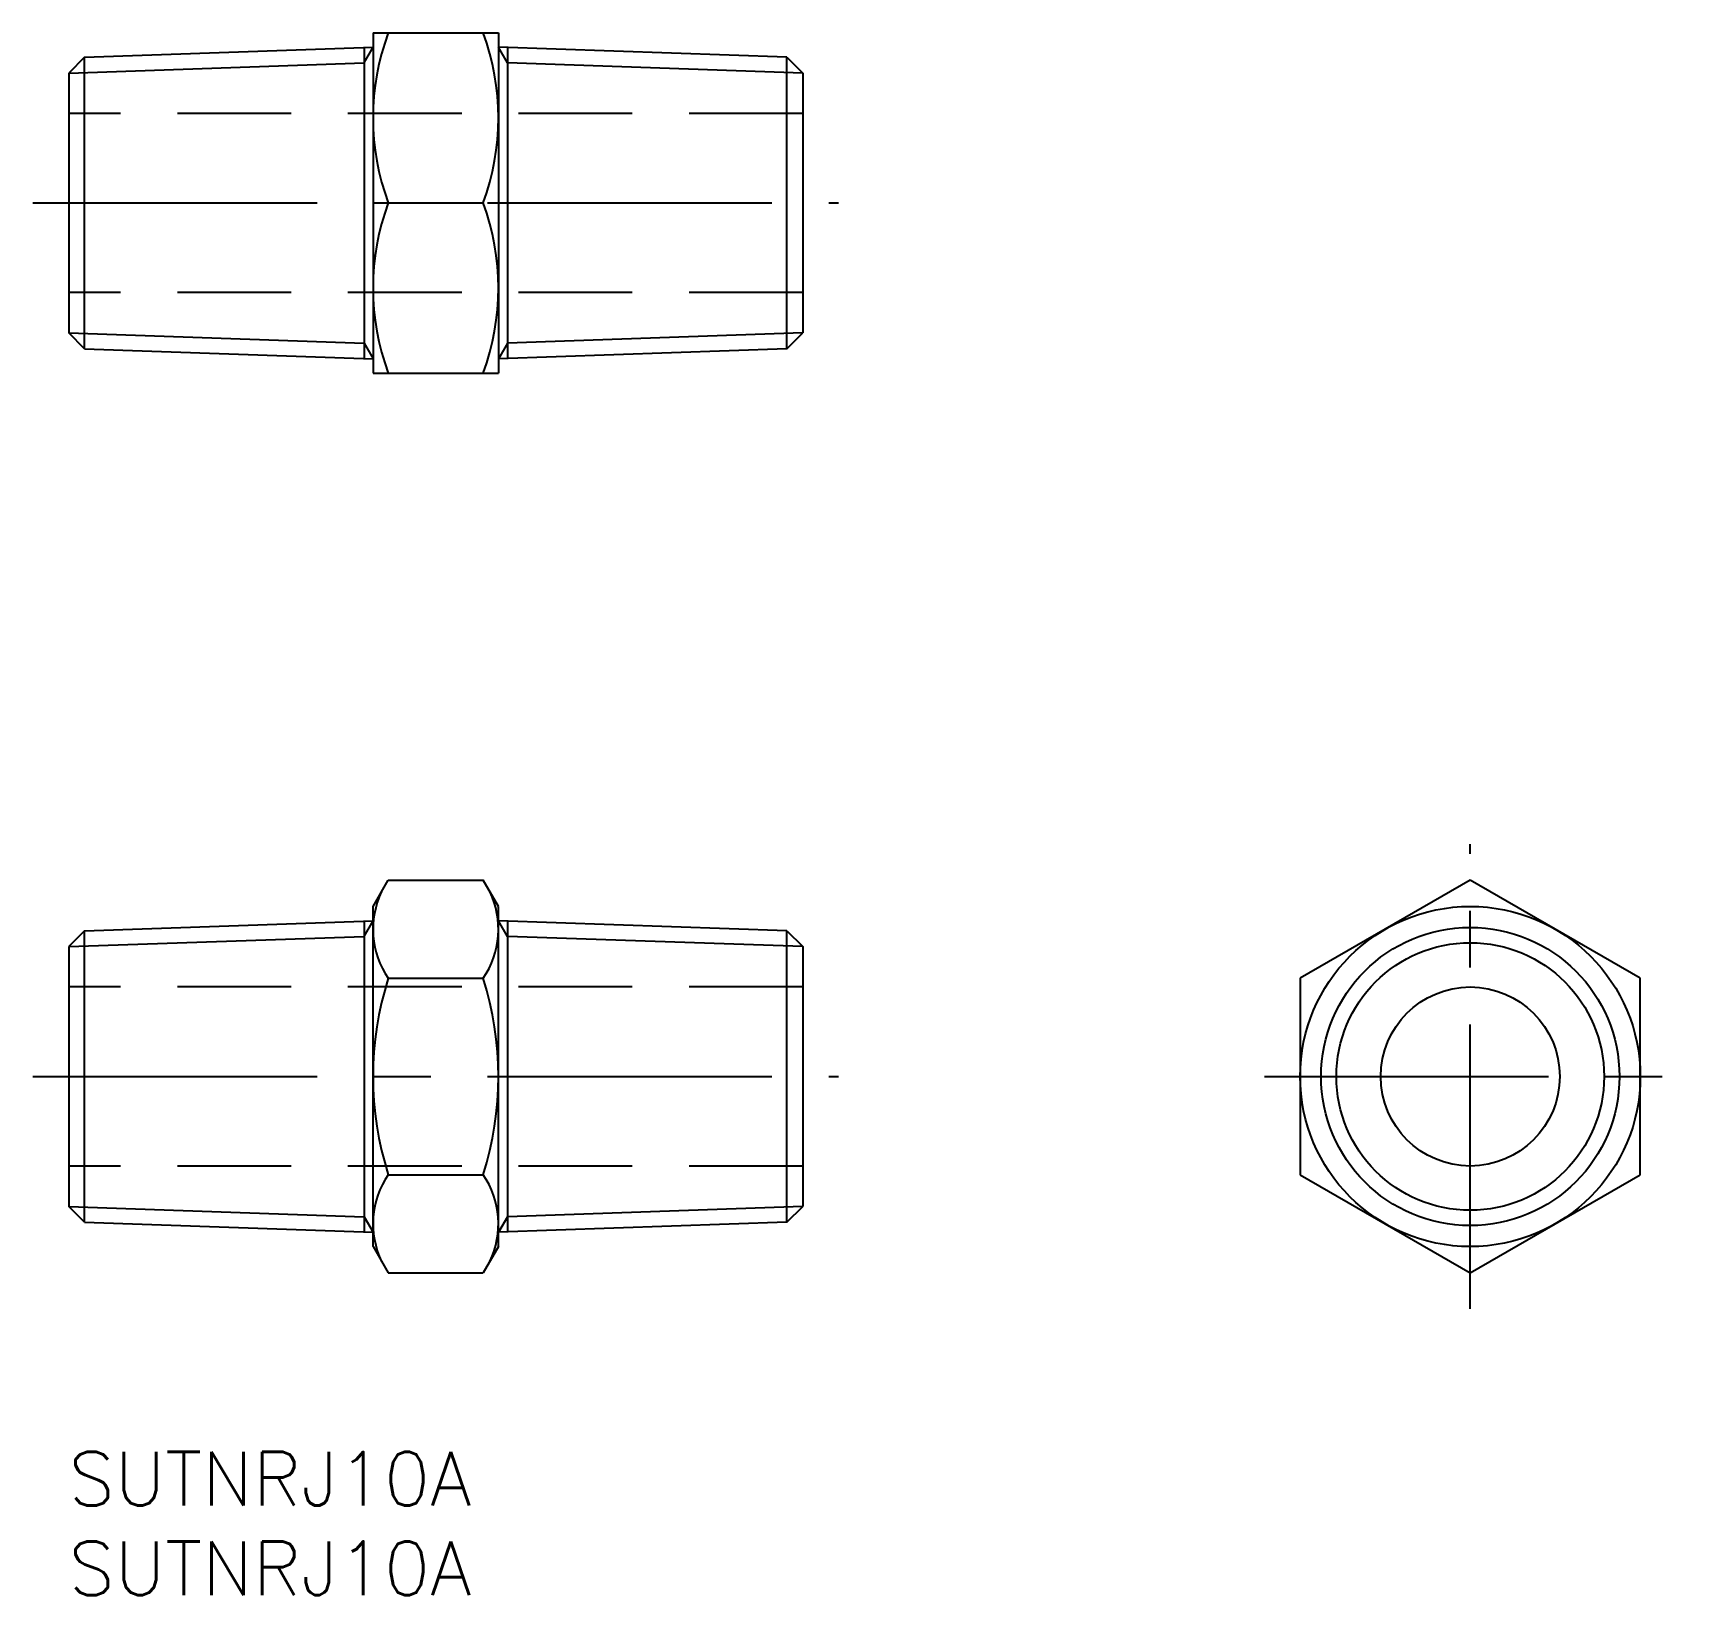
# Model space of a CAD drawing. Extents: x -2 to 89.8, y -8 to 79.3.
import ezdxf

# ---------------------------------------------------------------- set-up
doc = ezdxf.new("R2010")
doc.units = 0
doc.header["$LTSCALE"] = 0.5
doc.linetypes.add('CENTER', pattern=[50.8, 31.75, -6.35, 6.35, -6.35])
doc.linetypes.add('DASHED', pattern=[19.05, 12.7, -6.35])
for name, color, linetype in [('MSM_CENTER', 1, 'CENTER'), ('MSM_CONTINUOUS', 7, 'CONTINUOUS'), ('MSM_DASHED', 4, 'DASHED'), ('MSM_NARROW', 5, 'CONTINUOUS'), ('MSM_PART_NUMBER', 7, 'CONTINUOUS')]:
    doc.layers.add(name, color=color, linetype=linetype)
doc.styles.get("Standard").update_dxf_attribs({"font": 'txt.shx', "height": 3, "bigfont": 'bigfont.shx'})

# ---------------------------------------------------------------- blocks, each defined once
blk = doc.blocks.new('*U9')
at = {"layer": 'MSM_PART_NUMBER'}
blk.add_text('SUTNRJ10A', height=3, dxfattribs=at).set_placement((0, -3))
blk = doc.blocks.new('*U10')
at = {"layer": 'MSM_PART_NUMBER'}
blk.add_text('SUTNRJ10A', height=3, dxfattribs=at).set_placement((0, -8))

msp = doc.modelspace()

# ---------------------------------------------------------------- linework, layer by layer
at = {"layer": 'MSM_CENTER'}
for p, q in [((-2, 69.765), (43, 69.765)), ((78.282, 8), (78.282, 33.939)), ((-2, 20.97), (43, 20.97)), ((66.782, 20.97), (89.782, 20.97))]:
    msp.add_line(p, q, dxfattribs=at)
at = {"layer": 'MSM_CONTINUOUS'}
for p, q in [((17, 79.265), (17, 60.265)), ((17, 79.265), (24, 79.265)), ((24, 79.265), (24, 60.265)), ((0.887, 77.906), (17, 78.468)), ((16.497, 78.451), (16.497, 61.08)), ((40.113, 77.906), (24, 78.468)), ((24.503, 78.451), (24.503, 61.08)), ((0.887, 77.906), (0, 77.019)), ((0.887, 61.625), (0.887, 77.906)), ((40.113, 61.625), (40.113, 77.906)), ((40.113, 77.906), (41, 77.019)), ((0, 77.019), (0, 62.512)), ((41, 77.019), (41, 62.512)), ((17.848, 69.765), (23.151, 69.765)), ((0.887, 61.625), (0, 62.512)), ((40.113, 61.625), (41, 62.512)), ((0.887, 61.625), (17, 61.062)), ((40.113, 61.625), (24, 61.062)), ((17, 60.265), (24, 60.265)), ((17, 30.47), (17.848, 31.939)), ((17.848, 31.939), (23.151, 31.939)), ((24, 30.47), (23.151, 31.939)), ((78.282, 31.939), (68.782, 26.454)), ((87.782, 26.454), (78.282, 31.939)), ((17, 11.47), (17, 30.47)), ((24, 11.47), (24, 30.47)), ((0.887, 29.11), (17, 29.673)), ((16.497, 29.655), (16.497, 12.284)), ((40.113, 29.11), (24, 29.673)), ((24.503, 29.655), (24.503, 12.284)), ((0.887, 29.11), (0, 28.223)), ((0.887, 12.829), (0.887, 29.11)), ((40.113, 12.829), (40.113, 29.11)), ((40.113, 29.11), (41, 28.223)), ((0, 28.223), (0, 13.716)), ((41, 28.223), (41, 13.716)), ((17.848, 26.454), (23.151, 26.454)), ((68.782, 26.454), (68.782, 15.485)), ((87.782, 15.485), (87.782, 26.454)), ((17.848, 15.485), (23.151, 15.485)), ((68.782, 15.485), (78.282, 10)), ((78.282, 10), (87.782, 15.485)), ((0.887, 12.829), (0, 13.716)), ((40.113, 12.829), (41, 13.716)), ((0.887, 12.829), (17, 12.267)), ((40.113, 12.829), (24, 12.267)), ((17, 11.47), (17.848, 10)), ((24, 11.47), (23.151, 10)), ((17.848, 10), (23.151, 10))]:
    msp.add_line(p, q, dxfattribs=at)
for radius in [9.5, 8.331, 5]:
    msp.add_circle((78.282, 20.97), radius, dxfattribs=at)
for centre, radius, start, end in [((30.72, 74.515), 13.72, 159.74384, 200.25616), ((10.28, 74.515), 13.72, 339.74384, 20.25616), ((30.72, 65.015), 13.72, 159.74384, 200.25616), ((10.28, 65.015), 13.72, 339.74384, 20.25616), ((21.856, 29.197), 4.856, 154.38425, 214.38425), ((19.144, 29.197), 4.856, 325.61575, 25.61575), ((35.151, 20.97), 18.151, 162.41205, 197.58795), ((5.848, 20.97), 18.151, 342.41205, 17.58795), ((21.856, 12.742), 4.856, 145.61575, 205.61575), ((19.144, 12.742), 4.856, 334.38425, 34.38425)]:
    msp.add_arc(centre, radius, start, end, dxfattribs=at)
at = {"layer": 'MSM_DASHED'}
for p, q in [((41, 74.765), (0, 74.765)), ((41, 64.765), (0, 64.765)), ((41, 25.97), (0, 25.97)), ((41, 15.97), (0, 15.97))]:
    msp.add_line(p, q, dxfattribs=at)
at = {"layer": 'MSM_NARROW'}
for p, q in [((16.497, 77.595), (17, 78.468)), ((24.503, 77.595), (24, 78.468)), ((0, 77.019), (16.497, 77.595)), ((41, 77.019), (24.503, 77.595)), ((0, 62.512), (16.497, 61.936)), ((41, 62.512), (24.503, 61.936)), ((16.497, 61.936), (17, 61.062)), ((24.503, 61.936), (24, 61.062)), ((16.497, 28.799), (17, 29.673)), ((24.503, 28.799), (24, 29.673)), ((0, 28.223), (16.497, 28.799)), ((41, 28.223), (24.503, 28.799)), ((0, 13.716), (16.497, 13.14)), ((16.497, 13.14), (17, 12.267)), ((24.503, 13.14), (24, 12.267)), ((41, 13.716), (24.503, 13.14))]:
    msp.add_line(p, q, dxfattribs=at)
msp.add_circle((78.282, 20.97), 7.475, dxfattribs=at)

# ---------------------------------------------------------------- block references
at = {"layer": 'MSM_CONTINUOUS'}
for name in ['*U9', '*U10']:
    msp.add_blockref(name, (0, 0), dxfattribs=at)

doc.saveas('drawing.dxf')
